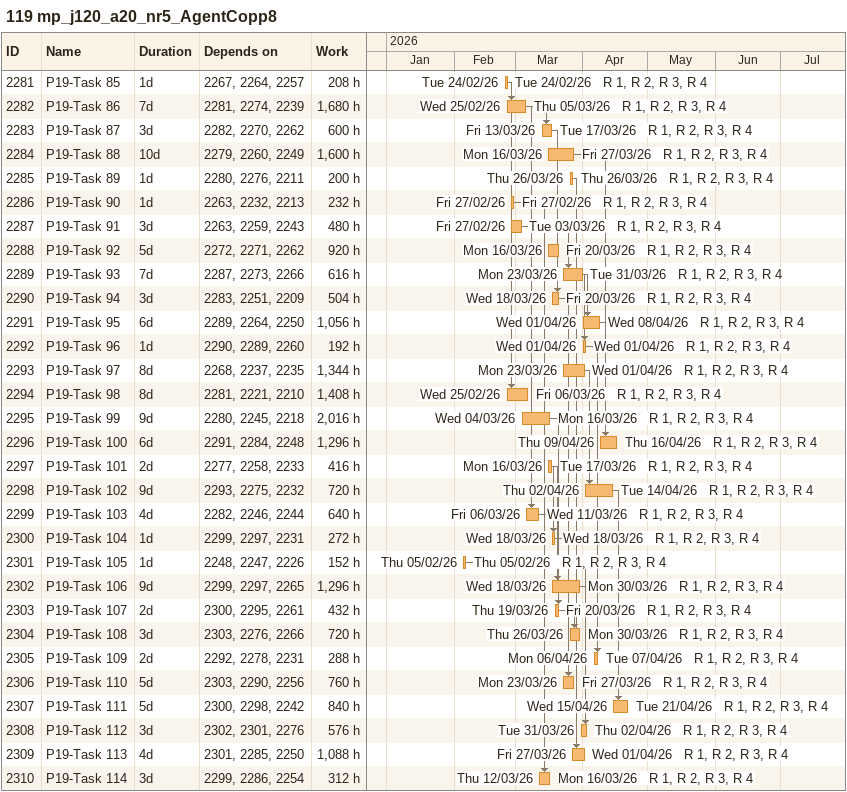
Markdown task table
119 mp_j120_a20_nr5_AgentCopp8

| ID | Task | Duration | Start | Finish | Predecessors | Resources | Work (h) |
|---|---|---|---|---|---|---|---|
| 2281 | P19-Task 85 | 1d | 2026-02-24 | 2026-02-24 | 2267, 2264, 2257 | R 1, R 2, R 3, R 4 | 208 |
| 2282 | P19-Task 86 | 7d | 2026-02-25 | 2026-03-05 | 2281, 2274, 2239 | R 1, R 2, R 3, R 4 | 1680 |
| 2283 | P19-Task 87 | 3d | 2026-03-13 | 2026-03-17 | 2282, 2270, 2262 | R 1, R 2, R 3, R 4 | 600 |
| 2284 | P19-Task 88 | 10d | 2026-03-16 | 2026-03-27 | 2279, 2260, 2249 | R 1, R 2, R 3, R 4 | 1600 |
| 2285 | P19-Task 89 | 1d | 2026-03-26 | 2026-03-26 | 2280, 2276, 2211 | R 1, R 2, R 3, R 4 | 200 |
| 2286 | P19-Task 90 | 1d | 2026-02-27 | 2026-02-27 | 2263, 2232, 2213 | R 1, R 2, R 3, R 4 | 232 |
| 2287 | P19-Task 91 | 3d | 2026-02-27 | 2026-03-03 | 2263, 2259, 2243 | R 1, R 2, R 3, R 4 | 480 |
| 2288 | P19-Task 92 | 5d | 2026-03-16 | 2026-03-20 | 2272, 2271, 2262 | R 1, R 2, R 3, R 4 | 920 |
| 2289 | P19-Task 93 | 7d | 2026-03-23 | 2026-03-31 | 2287, 2273, 2266 | R 1, R 2, R 3, R 4 | 616 |
| 2290 | P19-Task 94 | 3d | 2026-03-18 | 2026-03-20 | 2283, 2251, 2209 | R 1, R 2, R 3, R 4 | 504 |
| 2291 | P19-Task 95 | 6d | 2026-04-01 | 2026-04-08 | 2289, 2264, 2250 | R 1, R 2, R 3, R 4 | 1056 |
| 2292 | P19-Task 96 | 1d | 2026-04-01 | 2026-04-01 | 2290, 2289, 2260 | R 1, R 2, R 3, R 4 | 192 |
| 2293 | P19-Task 97 | 8d | 2026-03-23 | 2026-04-01 | 2268, 2237, 2235 | R 1, R 2, R 3, R 4 | 1344 |
| 2294 | P19-Task 98 | 8d | 2026-02-25 | 2026-03-06 | 2281, 2221, 2210 | R 1, R 2, R 3, R 4 | 1408 |
| 2295 | P19-Task 99 | 9d | 2026-03-04 | 2026-03-16 | 2280, 2245, 2218 | R 1, R 2, R 3, R 4 | 2016 |
| 2296 | P19-Task 100 | 6d | 2026-04-09 | 2026-04-16 | 2291, 2284, 2248 | R 1, R 2, R 3, R 4 | 1296 |
| 2297 | P19-Task 101 | 2d | 2026-03-16 | 2026-03-17 | 2277, 2258, 2233 | R 1, R 2, R 3, R 4 | 416 |
| 2298 | P19-Task 102 | 9d | 2026-04-02 | 2026-04-14 | 2293, 2275, 2232 | R 1, R 2, R 3, R 4 | 720 |
| 2299 | P19-Task 103 | 4d | 2026-03-06 | 2026-03-11 | 2282, 2246, 2244 | R 1, R 2, R 3, R 4 | 640 |
| 2300 | P19-Task 104 | 1d | 2026-03-18 | 2026-03-18 | 2299, 2297, 2231 | R 1, R 2, R 3, R 4 | 272 |
| 2301 | P19-Task 105 | 1d | 2026-02-05 | 2026-02-05 | 2248, 2247, 2226 | R 1, R 2, R 3, R 4 | 152 |
| 2302 | P19-Task 106 | 9d | 2026-03-18 | 2026-03-30 | 2299, 2297, 2265 | R 1, R 2, R 3, R 4 | 1296 |
| 2303 | P19-Task 107 | 2d | 2026-03-19 | 2026-03-20 | 2300, 2295, 2261 | R 1, R 2, R 3, R 4 | 432 |
| 2304 | P19-Task 108 | 3d | 2026-03-26 | 2026-03-30 | 2303, 2276, 2266 | R 1, R 2, R 3, R 4 | 720 |
| 2305 | P19-Task 109 | 2d | 2026-04-06 | 2026-04-07 | 2292, 2278, 2231 | R 1, R 2, R 3, R 4 | 288 |
| 2306 | P19-Task 110 | 5d | 2026-03-23 | 2026-03-27 | 2303, 2290, 2256 | R 1, R 2, R 3, R 4 | 760 |
| 2307 | P19-Task 111 | 5d | 2026-04-15 | 2026-04-21 | 2300, 2298, 2242 | R 1, R 2, R 3, R 4 | 840 |
| 2308 | P19-Task 112 | 3d | 2026-03-31 | 2026-04-02 | 2302, 2301, 2276 | R 1, R 2, R 3, R 4 | 576 |
| 2309 | P19-Task 113 | 4d | 2026-03-27 | 2026-04-01 | 2301, 2285, 2250 | R 1, R 2, R 3, R 4 | 1088 |
| 2310 | P19-Task 114 | 3d | 2026-03-12 | 2026-03-16 | 2299, 2286, 2254 | R 1, R 2, R 3, R 4 | 312 |
